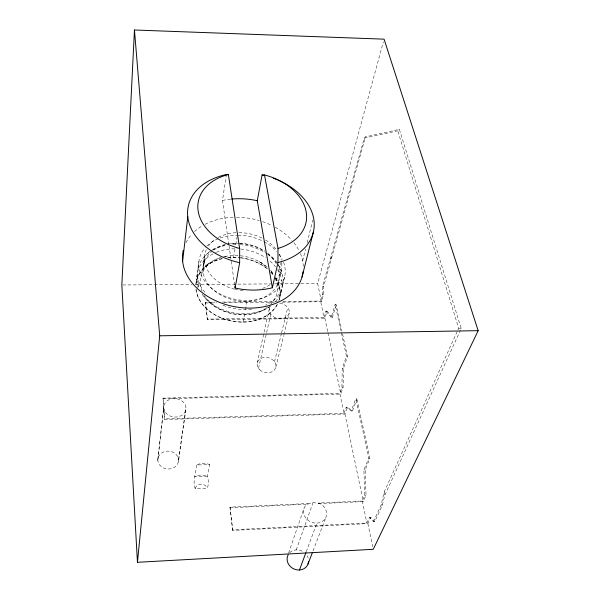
<?xml version="1.0" encoding="UTF-8"?>
<svg xmlns="http://www.w3.org/2000/svg" width="600" height="600" viewBox="0 0 600 600"><rect width="100%" height="100%" fill="white"/><g stroke="black" fill="none" stroke-linecap="round" stroke-linejoin="round"><path stroke-width="0.45" stroke-dasharray="3 2.25" d="M324.007 317.55L325.875 311.13L326.978 311.115L324.9 318.24L207.353 319.822L207.465 319.103L324.007 317.55L320.565 301.043L322.38 294.577L322.485 286.657L364.305 138.157L365.445 136.875L399.382 129.33L461.228 328.522L384.66 495.577L382.44 504.93L374.775 521.543L373.485 521.61L369.428 517.418L366.892 523.05L232.733 529.8L232.575 530.423L367.875 523.605L370.702 517.357L374.775 521.543M282.12 302.16L321.45 301.748L323.475 294.57L323.58 286.65L365.445 136.875M344.002 413.355L346.17 407.243L351.285 410.963L355.778 398.565L356.85 398.94L352.493 410.925L347.347 407.205L344.94 413.993L164.663 419.513L164.738 418.822L344.002 413.355L339.84 393.39L341.94 387.202L342.233 368.678L346.44 355.987L335.138 304.462L336.157 304.882L341.918 331.087M164.663 419.513L162.983 398.842L340.763 394.043L343.103 387.173L343.395 368.655L347.49 356.385L342.12 331.987M162.983 398.842L163.058 398.145L339.84 393.39M157.815 459.308L163.718 406.95M157.822 460.388L163.733 408.067M196.118 282.322L197.257 273.81M197.835 269.498L199.072 260.212M202.987 267.33L204.48 256.597M203.31 265.103L204.803 254.362M204.562 261.157L203.07 271.875A12.367 8.025 -7 0 0 197.655 276.435M178.53 459.607L185.947 407.43M178.417 461.76A10.387 8.947 5.1 0 0 164.535 451.582A10.387 8.947 5.1 0 0 161.58 466.815A10.387 8.947 5.1 0 0 178.417 461.76L185.843 409.658A11.16 9.248 6.1 0 0 170.887 399.022A11.16 9.248 6.1 0 0 167.805 414.757A11.16 9.248 6.1 0 0 185.843 409.658M207.353 319.822L205.447 302.235L214.8 302.138M228.855 244.718L222.472 200.468L226.35 174.532M196.725 465.03C196.087 472.77 192.218 480.96 195.248 488.662L207.413 488.138L208.08 485.415A20.587 20.1 -62.3 0 0 208.132 479.482L207.39 476.265L209.595 464.528L196.725 465.03A13.32 11.58 9.5 0 1 209.595 464.528M233.558 257.295L235.013 248.775M235.755 244.462L237.053 236.865M243.06 322.103L244.688 313.778M245.513 309.562L247.29 300.48M257.235 362.993L269.362 308.678M281.265 261.795L279.082 271.493A12.225 7.86 -9.9 0 1 282.728 275.94M258.495 368.438L270.765 314.265M278.858 280.462L281.25 269.91M232.575 530.423L230.017 507.15L308.1 503.535A11.842 10.245 24.1 0 0 307.32 519.668A11.842 10.245 24.1 0 0 325.058 518.842A11.842 10.245 24.1 0 0 318.72 503.04L362.303 501.022L364.755 495.285L363.907 469.882L368.812 457.972L355.778 398.565M279.772 297.683L281.707 289.335M282.69 285.105L284.812 276M373.485 521.61L381.12 504.99L384.225 491.857L457.53 330.817M274.507 361.695L281.355 333.697M281.572 332.79L287.76 307.507M275.835 367.11L283.65 335.587M283.875 334.68L289.23 313.065M302.647 260.85L305.572 249.075M307.147 242.737L312.772 220.095M321.45 301.748L317.647 283.567L383.347 41.873M336.157 304.882L332.385 317.445L331.26 317.46L335.138 304.462M288.585 553.095L304.058 508.147M229.868 507.787L307.882 504.165L308.1 503.535M296.243 549.885L312.983 502.717M307.882 504.165A11.835 10.245 24.1 0 1 318.495 503.67L318.72 503.04M306.24 551.768L316.905 523.118M313.028 550.95L326.048 516.945M318.495 503.67L363.27 501.592L366.007 495.225L365.16 469.838L369.915 458.325L356.85 398.94M457.912 329.962L458.692 328.26L397.755 130.822L399.382 129.33M199.447 273.795L203.025 268.605L207.45 264.45M203.88 257.062L209.767 251.445M207.593 264.337L213.69 260.303L220.26 257.625M206.445 265.252L208.567 263.55M270.593 306.112C249.728 321.668 216.353 315.712 202.035 293.993M212.528 249.562L219.225 246.3L224.692 244.538M364.305 138.157L397.755 130.822M223.635 256.74L226.462 256.178M227.572 243.907L236.603 243.105M369.428 517.418L370.702 517.357M381.12 504.99L382.44 504.93M364.755 495.285L366.007 495.225M363.907 469.882L365.16 469.838M346.17 407.243L347.347 407.205M351.285 410.963L352.493 410.925M341.94 387.202L343.103 387.173M342.233 368.678L343.395 368.655M222.292 302.062L277.515 301.493M283.125 301.433L320.565 301.043M205.335 302.962L216.577 302.843M224.062 302.767L275.565 302.228M322.485 286.657L323.58 286.65M322.38 294.577L323.475 294.57M122.775 284.978L192.105 284.475M195.855 284.452L270.803 283.905M274.553 283.882L299.843 283.695M300.78 283.688L317.647 283.567M330.322 258.495L331.447 258.495L331.327 256.447M239.407 243.18C248.423 243.683 257.37 246.36 264.99 251.257M458.692 328.26L461.228 328.522M368.812 457.972L369.915 458.325M346.44 355.987L347.49 356.385M259.118 261.57L267.548 267.322M262.17 263.362L261.067 262.688M267.78 253.185L272.587 257.43L276.817 262.29M270.623 270.278L273.87 274.305M326.978 311.115L332.385 317.445M325.875 311.13L331.26 317.46M278.332 264.57L281.46 271.358M275.962 277.688L278.115 282.225L279.405 286.905M324.9 318.24L327.765 331.942M327.96 332.858L340.763 394.043M344.94 413.993L363.27 501.592M367.875 523.605L372.697 546.645M362.303 501.022L366.892 523.05M228.99 245.64L231.12 260.392M231.255 261.315L234.84 286.207M205.447 302.235L207.465 319.103M230.017 507.15L232.733 529.8M384.225 491.857L384.66 495.577M163.058 398.145L164.738 418.822M279.683 303.135A10.178 7.74 13.2 0 1 289.215 313.132A10.178 7.74 13.2 0 1 276.465 318.157A10.178 7.74 13.2 0 1 270.045 306.93M275.423 278.295A38.985 29.227 10.4 0 1 270.51 304.5M266.782 307.642A38.985 29.227 10.4 0 1 204.315 295.597M202.072 291.3A38.985 29.227 10.4 0 1 221.235 257.438M224.685 256.53A38.985 29.227 10.4 0 1 239.685 255.675M240.39 255.75A38.985 29.227 10.4 0 1 267.78 267.772M271.237 271.485A38.985 29.227 10.4 0 1 273.593 274.808M275.58 278.168A42.39 31.905 10.4 0 1 278.332 302.032M276.998 304.83A42.39 31.905 10.4 0 1 231.75 320.985A42.39 31.905 10.4 0 1 196.072 289.222M195.983 284.61A42.39 31.905 10.4 0 1 222.218 258.675M227.805 257.722A42.39 31.905 10.4 0 1 238.688 257.625M239.423 257.692A42.39 31.905 10.4 0 1 267.502 269.085M270.788 272.123A42.39 31.905 10.4 0 1 273.645 275.4M196.98 287.543A12.203 7.815 -6.9 0 1 200.303 284.64A12.367 8.025 -7 0 1 197.077 280.733M279.69 288.548A12.067 7.658 -9.7 0 0 277.2 284.085A12.225 7.86 -9.9 0 0 281.752 280.178M277.545 269.632A42.938 32.093 10.3 0 1 275.265 301.74M269.423 306.69A42.938 32.093 10.3 0 1 202.62 294.54M198.593 287.055A42.938 32.093 10.3 0 1 215.58 252.66M216.413 252.308A42.938 32.093 10.3 0 1 237.157 248.82M240.862 249.075A42.938 32.093 10.3 0 1 265.59 257.745M270.03 261.09A42.938 32.093 10.3 0 1 275.572 266.85M275.243 277.433A42.525 32.01 10.4 0 1 279.225 299.903M277.493 304.192A42.525 32.01 10.4 0 1 232.23 321.188A42.525 32.01 10.4 0 1 195.938 289.222M195.84 284.595A42.525 32.01 10.4 0 1 222.173 258.577M227.767 257.625A42.525 32.01 10.4 0 1 239.423 257.595M240.892 257.767A42.525 32.01 10.4 0 1 268.29 269.61M270.892 272.07A42.525 32.01 10.4 0 1 273.757 275.355M195.248 488.662A6.353 5.58 9.4 0 1 200.91 484.268A6.353 5.58 9.4 0 1 207.413 488.138M222.472 200.468A62.153 45 10.5 0 1 230.903 199.125M289.605 552.773A10.995 9.832 26.8 0 1 303.66 552M307.185 555.765A10.995 9.832 26.8 0 1 308.183 558.075M283.545 262.215A43.59 32.213 10.5 0 1 236.16 299.505A43.59 32.213 10.5 0 1 205.17 247.755M206.865 245.993A43.59 32.213 10.5 0 1 217.702 238.965M220.267 237.968A43.59 32.213 10.5 0 1 237.345 235.178M238.095 235.185A43.59 32.213 10.5 0 1 263.423 241.403M264.067 241.74A43.59 32.213 10.5 0 1 276.855 251.483M279.09 254.19A43.59 32.213 10.5 0 1 282.233 259.222M278.055 264.765A43.148 32.13 10.5 0 1 265.642 305.16M251.655 309.142A43.148 32.13 10.5 0 1 221.123 304.403M204.847 292.29A43.148 32.13 10.5 0 1 211.575 250.695M212.333 250.252A43.148 32.13 10.5 0 1 227.017 245.175M232.8 244.545A43.148 32.13 10.5 0 1 237.983 244.507M240.218 244.635A43.148 32.13 10.5 0 1 265.935 253.14M267.69 254.333A43.148 32.13 10.5 0 1 276.548 262.68M278.558 269.243A38.557 28.605 10.5 0 1 232.147 299.618A38.557 28.605 10.5 0 1 211.702 251.565M213.675 250.065A38.557 28.605 10.5 0 1 225.728 244.725M231.278 243.705A38.557 28.605 10.5 0 1 239.25 243.413M239.978 243.45A38.557 28.605 10.5 0 1 264.623 251.49M267.6 253.657A38.557 28.605 10.5 0 1 276.472 264.097M281.767 263.183A39.015 28.688 10.5 0 1 273.983 281.745M269.888 284.835A39.015 28.688 10.5 0 1 259.74 289.207M243.195 290.625A39.015 28.688 10.5 0 1 238.538 290.032M237.765 289.89A39.015 28.688 10.5 0 1 235.462 289.403M234.697 289.222A39.015 28.688 10.5 0 1 207.15 248.01M208.373 246.045A39.015 28.688 10.5 0 1 215.272 239.303M218.19 237.51A39.015 28.688 10.5 0 1 235.965 232.702M238.905 232.627A39.015 28.688 10.5 0 1 263.752 238.98M265.605 240.06A39.015 28.688 10.5 0 1 276.585 249.968M279.188 254.212A39.015 28.688 10.5 0 1 281.31 260.16M185.993 242.685A60.915 44.805 10.5 0 1 191.955 234.112M194.513 231.57A60.915 44.805 10.5 0 1 201.683 226.208M205.058 224.31A60.915 44.805 10.5 0 1 233.048 217.312M236.535 217.252A60.915 44.805 10.5 0 1 259.192 220.56M262.553 221.625A60.915 44.805 10.5 0 1 272.19 225.63M275.228 227.228A60.915 44.805 10.5 0 1 291.892 240.322M293.888 242.692A60.915 44.805 10.5 0 1 299.468 251.498M300.36 253.47A60.915 44.805 10.5 0 1 303.315 266.288M207.39 476.265L194.737 476.783A13.095 11.475 9.4 0 1 207.39 476.265M259.718 369.817A9.525 7.575 13.4 0 0 275.587 367.995A9.525 7.575 13.4 0 0 264.27 357.472A9.525 7.575 13.4 0 0 259.718 369.817"/><path stroke-width="0.9" d="M239.647 262.688L239.655 248.46L228.375 174.525L226.35 174.532A63.885 45.225 10.6 0 0 187.928 218.048A63.885 45.225 10.6 0 0 239.647 262.688L235.11 288.045A62.153 45 10.5 0 0 272.37 287.752L277.95 262.56L277.995 248.423L264.525 174.96L262.072 174.96L257.28 200.73L272.37 287.752M134.453 30L121.837 284.985L137.453 562.29L373.252 549.3L478.162 330.683L384.082 39.165L134.453 30L159.697 335.805L137.453 562.29M182.632 261.233L187.762 216.81M302.025 276.99L313.447 231.743M299.452 570L305.918 552.638M308.025 564.023L312.36 552.69M159.697 335.805L478.162 330.683M234.84 286.207L235.11 288.045M277.553 179.895A63.885 45.225 10.6 0 1 314.243 224.483A63.885 45.225 10.6 0 1 277.95 262.56M262.072 174.96A63.885 45.225 10.6 0 1 264.353 175.493M273.263 178.208A63.885 45.225 10.6 0 1 276.847 179.602M264.525 174.96A54.863 38.602 10.6 0 1 306.127 211.597A54.863 38.602 10.6 0 1 277.995 248.423M239.647 248.46A54.863 38.602 10.6 0 1 198.15 211.005A54.863 38.602 10.6 0 1 228.375 174.525M231.765 199.042A62.153 45 10.5 0 1 257.28 200.73M308.558 561.697A10.995 9.832 26.8 0 1 294.923 569.362A10.995 9.832 26.8 0 1 288.188 554.67M303.105 271.695A60.915 44.805 10.5 0 1 235.298 306.832A60.915 44.805 10.5 0 1 183.248 250.35"/></g></svg>
